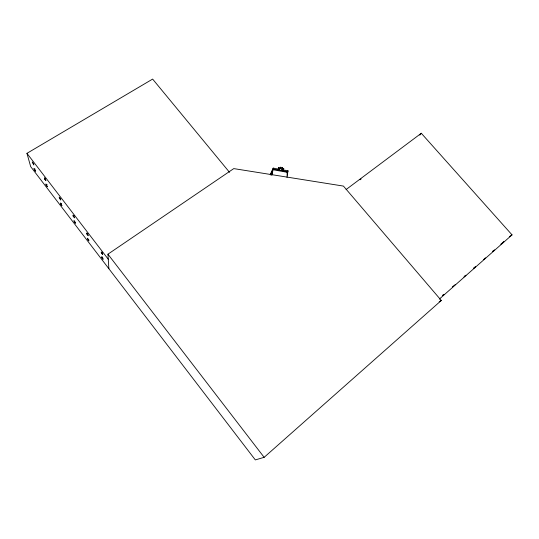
<?xml version="1.0" encoding="UTF-8"?>
<svg xmlns="http://www.w3.org/2000/svg" width="539" height="539" viewBox="0 0 539 539"><rect width="100%" height="100%" fill="white"/><g stroke="black" fill="none" stroke-linecap="round" stroke-linejoin="round"><path stroke-width="0.81" d="M287.051 175.222L287.327 172.83M286.997 177.358L288.001 170.782L281.56 169.617M281.452 170.533L281.749 169.926L283.231 170.196L283.736 168.464L282.247 168.195L282.537 167.582L280.543 167.225L280.145 168.754L278.65 168.485L278.272 169.3L279.761 169.569L279.471 170.176M283.231 170.196L283.736 168.464M280.145 168.754L280.543 167.225M283.629 169.381L282.14 169.111L282.537 167.582M278.272 169.3L278.764 167.568L280.253 167.838M278.65 168.485L278.764 167.568M271.979 175.034L272.572 170.176L270.41 174.946M272.175 174.703L273.206 168.114L279.579 169.259M270.228 174.683L273.206 168.114M271.427 175.135L272.357 173.086M286.916 172.945L288.001 170.782M419.78 135.121L421.296 133.261L512.05 234.889L439.285 299.132M229.526 172.325L152.638 79.085L26.95 153.332L30.676 166.618L255.318 459.915L264.144 457.328L441.306 300.479L343.444 186.09L233.764 168.606L107.935 254.186L108.878 268.718M443.597 294.55L442.573 295.453L444.156 294.442M455.462 284.464L452.322 286.849M463.917 277.006L465.912 275.247L464.807 275.968M473.619 268.435L475.587 266.697L473.882 267.822M483.537 259.683L485.471 257.972L484.312 258.74M492.626 251.659L494.532 249.975L492.767 251.161M360.052 179.77L361.11 178.982M346.112 189.526L421.296 133.261M101.77 257.709L101.682 256.746L102.983 258.437L103.07 259.4L101.77 257.709L102.693 257.083M509.335 236.729L512.05 234.889M101.332 252.912L101.244 251.908L102.572 253.633L102.653 254.63L101.332 252.912L102.275 252.272M502.651 242.563L503.85 241.755L500.771 244.214M86.873 234.061L86.718 232.983L88.032 234.694L88.174 235.759L86.873 234.061L87.817 233.434M73.196 216.233L72.987 215.095L74.288 216.779L74.483 217.918L73.196 216.233L74.139 215.62M60.712 204.126L60.462 202.967L61.965 205.763L60.712 204.126L61.641 203.54M439.177 301.806L441.306 300.479M46.199 185.187L45.896 183.961L47.439 186.804L46.199 185.187L47.129 184.614M44.683 179.076L44.366 177.803L45.95 180.72L44.683 179.076L45.64 178.497M34.328 169.697L33.984 168.417L35.561 171.301L34.328 169.697L35.264 169.138M280.435 168.141L282.429 168.498M273.091 169.024L287.893 171.692M272.788 169.697L287.563 172.359M107.935 254.186L264.144 457.328M26.95 153.332L108.265 259.232M33.485 163.62L32.232 161.983L33.849 164.947L33.485 163.62M60.496 198.817L59.216 197.146L59.472 198.352L60.752 200.016L60.496 198.817M75.244 222.257L73.978 220.592L74.173 221.691L75.44 223.341L75.244 222.257M88.726 239.842L87.446 238.164L87.587 239.195L88.868 240.866L88.726 239.842"/></g></svg>
